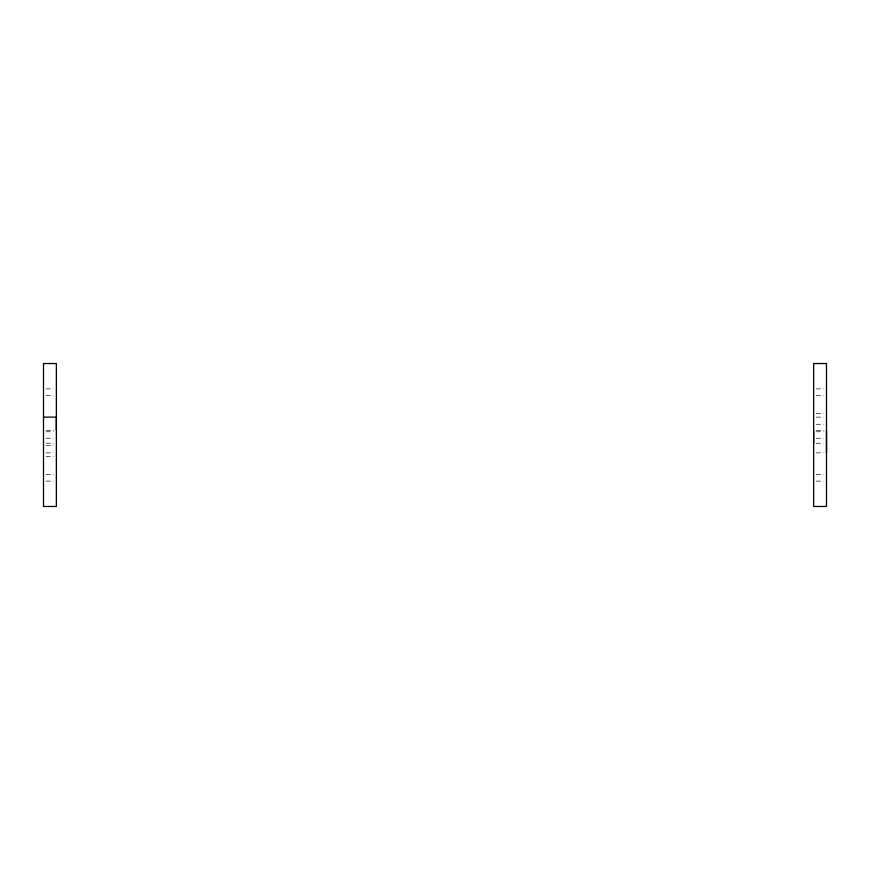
<?xml version="1.0" encoding="UTF-8"?>
<svg xmlns="http://www.w3.org/2000/svg" width="870" height="870" viewBox="0 0 870 870"><rect width="100%" height="100%" fill="white"/><g stroke="black" fill="none" stroke-linecap="round" stroke-linejoin="round"><path stroke-width="0.65" stroke-dasharray="4.35 3.26" d="M46.077 388.901L53.788 388.901M816.212 388.901L823.923 388.901M46.077 395.328L53.788 395.328M816.212 395.328L823.923 395.328M816.212 413.554L823.923 413.554M816.212 417.132L823.923 417.132M816.212 424.277L823.923 424.277M46.077 430.356L53.788 430.356M816.212 430.356L823.923 430.356M46.077 431.781L53.788 431.781M816.212 431.781L823.923 431.781M46.077 438.219L53.788 438.219M816.212 438.219L823.923 438.219M46.077 443.221L53.788 443.221M816.212 443.221L823.923 443.221M46.077 445.723L53.788 445.723M46.077 452.868L53.788 452.868M816.212 452.868L823.923 452.868M46.077 456.445L53.788 456.445M46.077 474.672L53.788 474.672M816.212 474.672L823.923 474.672M46.077 481.099L53.788 481.099M816.212 481.099L823.923 481.099"/><path stroke-width="1.3" d="M56.365 430.356L56.365 417.132L43.5 417.132M813.635 443.221L813.635 430.356M826.5 452.868L826.5 430.356M56.365 363.529L43.5 363.529L43.5 506.471L56.365 506.471L56.365 363.529M826.5 363.529L813.635 363.529L813.635 506.471L826.5 506.471L826.5 363.529"/></g></svg>
